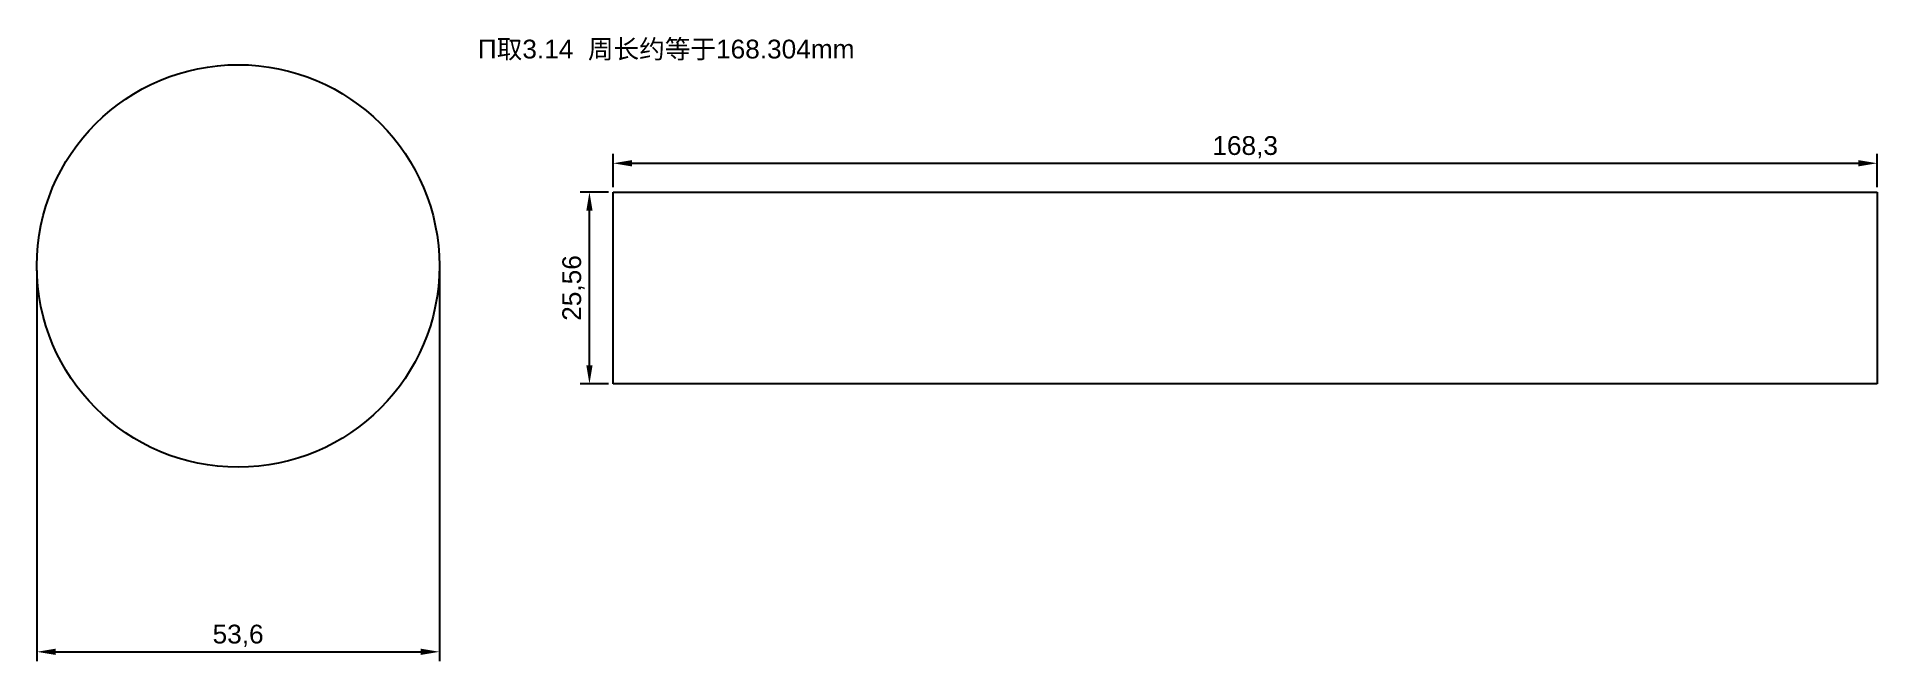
# Model space of a CAD drawing. Header units: millimetres. Extents: x -27 to 218, y -53 to 31.
import ezdxf

# ---------------------------------------------------------------- set-up
doc = ezdxf.new("R2010")
doc.units = ezdxf.units.MM
doc.styles.get("Standard").update_dxf_attribs({"font": 'arial.ttf'})
doc.dimstyles.new('ISO-25', dxfattribs={"dimtxt": 2.5, "dimasz": 2.5, "dimexe": 1.25, "dimexo": 0.625, "dimtad": 1, "dimtxsty": 'Standard', "dimcen": 2.5, "dimadec": 0, "dimazin": 0, "dimtfac": 1, "dimtmove": 0, "dimatfit": 3, "dimfxl": 1, "dimarcsym": 0})

# ---------------------------------------------------------------- blocks, each defined once
blk = doc.blocks.new('*D1')
at = {"color": 0, "lineweight": -2, "transparency": 16777216}
for p, q in [((-26.8, -0.625), (-26.8, -52.6252)), ((26.8, -0.625), (26.8, -52.6252)), ((-24.3, -51.3752), (24.3, -51.3752))]:
    blk.add_line(p, q, dxfattribs=at)
at = {"color": 0, "transparency": 16777216}
for points in [[(-24.3, -50.9586), (-24.3, -51.7919), (-26.8, -51.3752)], [(24.3, -50.9586), (24.3, -51.7919), (26.8, -51.3752)]]:
    blk.add_solid(points, dxfattribs=at)
at = {"layer": 'Defpoints', "color": 0, "transparency": 16777216}
for p in [(-26.8, 0), (26.8, 0), (26.8, -51.3752)]:
    blk.add_point(p, dxfattribs=at)
at = {"color": 0, "transparency": 16777216, "insert": (0, -49.2478), "char_height": 2.5, "attachment_point": 5}
blk.add_mtext('53,6', dxfattribs=at)
blk = doc.blocks.new('*D2')
at = {"color": 0, "lineweight": -2, "transparency": 16777216}
for p, q in [((49.9251, 10.4716), (49.9251, 14.923)), ((218.2291, 10.4716), (218.2291, 14.923)), ((52.4251, 13.673), (215.7291, 13.673))]:
    blk.add_line(p, q, dxfattribs=at)
at = {"color": 0, "transparency": 16777216}
for points in [[(52.4251, 14.0896), (52.4251, 13.2563), (49.9251, 13.673)], [(215.7291, 14.0896), (215.7291, 13.2563), (218.2291, 13.673)]]:
    blk.add_solid(points, dxfattribs=at)
at = {"layer": 'Defpoints', "color": 0, "transparency": 16777216}
for p in [(218.2291, 13.673), (49.9251, 9.8466), (218.2291, 9.8466)]:
    blk.add_point(p, dxfattribs=at)
at = {"color": 0, "transparency": 16777216, "insert": (134.0771, 15.8004), "char_height": 2.5, "attachment_point": 5}
blk.add_mtext('168,3', dxfattribs=at)
blk = doc.blocks.new('*D3')
at = {"color": 0, "lineweight": -2, "transparency": 16777216}
for p, q in [((49.3001, 9.8466), (45.527, 9.8466)), ((46.777, -13.2134), (46.777, 7.3466)), ((49.3001, -15.7134), (45.527, -15.7134))]:
    blk.add_line(p, q, dxfattribs=at)
at = {"color": 0, "transparency": 16777216}
for points in [[(46.3603, 7.3466), (47.1937, 7.3466), (46.777, 9.8466)], [(46.3603, -13.2134), (47.1937, -13.2134), (46.777, -15.7134)]]:
    blk.add_solid(points, dxfattribs=at)
at = {"layer": 'Defpoints', "color": 0, "transparency": 16777216}
for p in [(46.777, 9.8466), (49.9251, 9.8466), (49.9251, -15.7134)]:
    blk.add_point(p, dxfattribs=at)
at = {"color": 0, "transparency": 16777216, "insert": (44.6496, -2.9334), "char_height": 2.5, "attachment_point": 5, "rotation": 90}
blk.add_mtext('25,56', dxfattribs=at)

msp = doc.modelspace()

# ---------------------------------------------------------------- linework, layer by layer
for p, q in [((49.9251, 9.8466), (218.2291, 9.8466)), ((49.9251, -15.7134), (49.9251, 9.8466)), ((218.2291, 9.8466), (218.2291, -15.7134)), ((218.2291, -15.7134), (49.9251, -15.7134))]:
    msp.add_line(p, q)
msp.add_circle((0, 0), 26.8)

# ---------------------------------------------------------------- texts
at = {"insert": (31.9109, 30.1305), "char_height": 2.5, "attachment_point": 1}
msp.add_mtext_dynamic_manual_height_columns('Π{\\fSimSun|b0|i0|c134|p2;取}3.14  {\\fSimSun|b0|i0|c134|p2;周长约等于}168.304mm', width=62.6998, gutter_width=12.5, heights=[0], dxfattribs=at)

# ---------------------------------------------------------------- dimensions: what is measured, and where the dimension line sits
for base, p1, p2, picture, middle in [((218.2291, 13.673), (49.9251, 9.8466), (218.2291, 9.8466), '*D2', (134.0771, 15.8004)), ((26.8, -51.3752), (-26.8, 0), (26.8, 0), '*D1', (0, -49.2478))]:
    dim = msp.add_linear_dim(base=base, p1=p1, p2=p2, dimstyle='ISO-25')
    dim.commit()
    dim.dimension.update_dxf_attribs({"geometry": picture, "text_midpoint": middle})
dim = msp.add_linear_dim(base=(46.777, 9.8466), p1=(49.9251, -15.7134), p2=(49.9251, 9.8466), angle=90, dimstyle='ISO-25')
dim.commit()
dim.dimension.update_dxf_attribs({"geometry": '*D3', "text_midpoint": (44.6496, -2.9334)})

doc.saveas('drawing.dxf')
